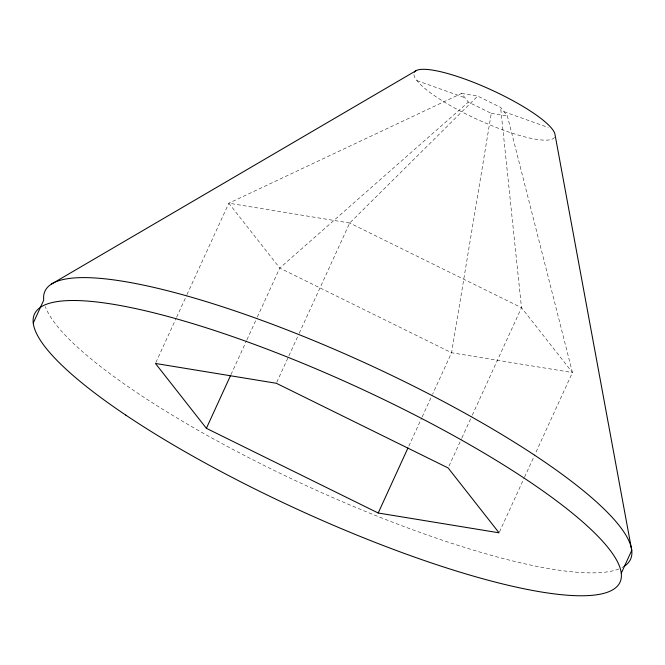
<?xml version="1.0" encoding="UTF-8"?>
<svg xmlns="http://www.w3.org/2000/svg" width="665" height="665" viewBox="0 0 665 665"><rect width="100%" height="100%" fill="white"/><g stroke="black" fill="none" stroke-linecap="round" stroke-linejoin="round"><path stroke-width="0.5" stroke-dasharray="3.33 2.49" d="M186.956 294.645L228.818 203.207L461.577 93.441L468.368 102.094L491.277 113.383L451.56 352.749L432.574 394.229M155.884 362.516L176.167 318.211M176.599 317.272L186.524 295.584M230.988 374.594L246.524 340.655M246.956 339.715L256.881 318.036M257.313 317.089L279.757 268.07L468.368 102.094M276.756 382.325L298.768 334.254M299.2 333.306L349.699 223.016L477.694 96.084L500.595 107.373L507.387 116.026L572.44 372.558L535.325 453.63M408.834 446.074L421.785 417.795M422.217 416.847L432.142 395.168M449 466.065L461.51 438.725M461.942 437.786L471.876 416.099M472.3 415.16L521.501 307.696L500.595 107.373M499.498 531.875L524.103 478.135M524.535 477.196L534.893 454.569M461.577 93.441L477.694 96.084M491.277 113.383L507.387 116.026M416.889 80.598L464.968 97.763M503.995 111.695L548.226 127.489M554.519 137.331A77.281 16.334 24.6 0 1 477.437 119.467A77.281 16.334 24.6 0 1 414.079 72.909M624.086 566.372A322.01 68.046 24.6 0 1 622.024 567.561M618.891 568.974A322.01 68.046 24.6 0 1 309.815 487.295A322.01 68.046 24.6 0 1 45.311 306.573M349.699 223.016L228.818 203.207L279.757 268.07L451.56 352.749L572.44 372.558L521.501 307.696L349.699 223.016"/><path stroke-width="1" d="M33.25 323.04L43.732 300.148A322.01 68.046 24.6 0 1 367.088 363.838A322.01 68.046 24.6 0 1 624.086 566.372M206.383 428.327L155.452 363.464L276.324 383.273L448.135 467.952L499.066 532.815L378.194 513.006L206.383 428.327L230.556 375.534M378.194 513.006L407.969 447.961M621.268 573.238L631.75 550.346L555.042 134.754A77.281 16.334 24.6 0 0 487.844 88.329A77.281 16.334 24.6 0 0 414.445 72.136M51.396 284.113L415.758 70.864M125.801 415.118A322.01 68.046 24.6 0 0 613.604 589.265A322.01 68.046 24.6 0 0 242.368 340.031A322.01 68.046 24.6 0 0 125.801 415.118"/></g></svg>
